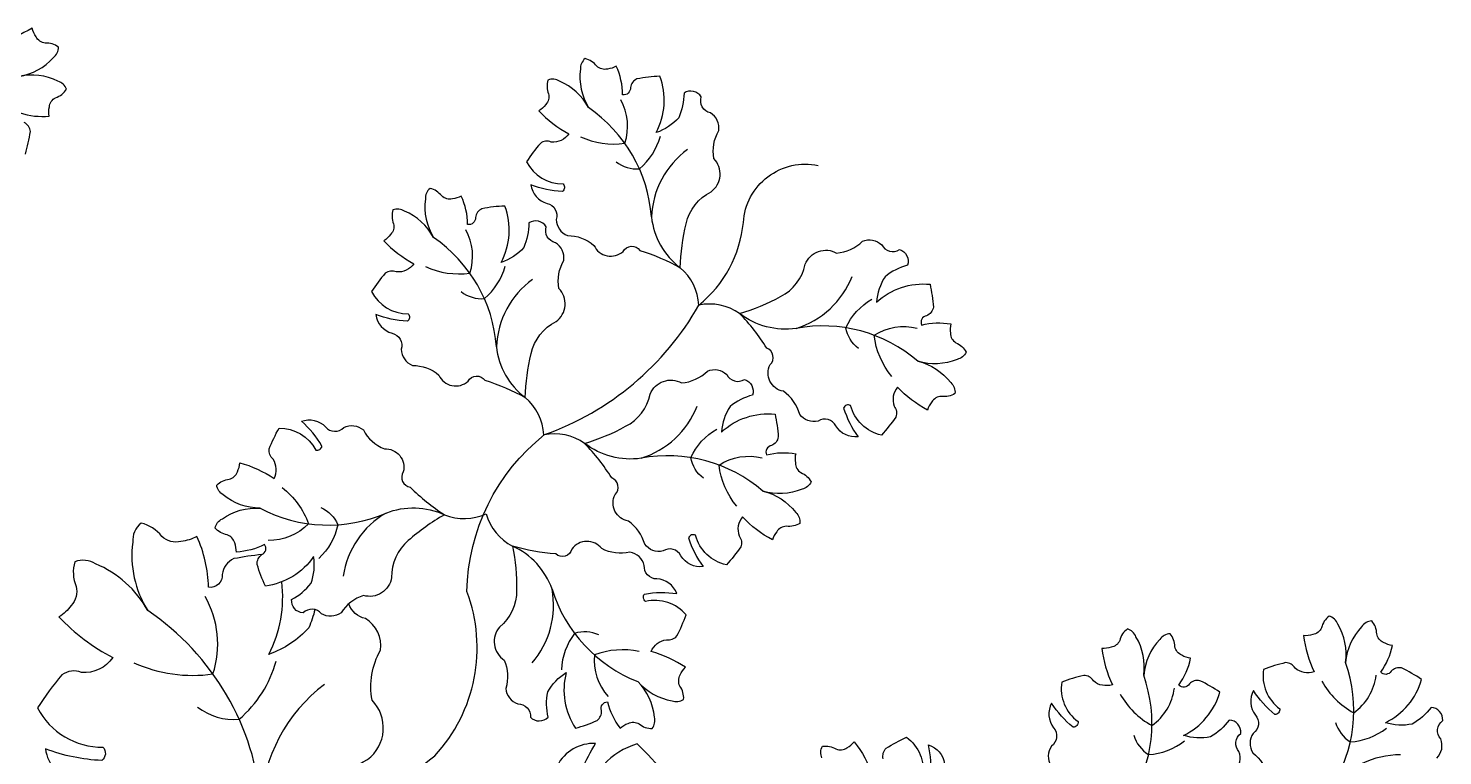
# Model space of a CAD drawing. Header units: millimetres. Extents: x 228.39 to 232.01, y 86.87 to 92.76.
# Drawn here: x 231.597 to 231.9432, y 90.167 to 90.345 of the extents above; entities that cross this region are included whole.
import ezdxf

# ---------------------------------------------------------------- set-up
doc = ezdxf.new("R2010")
doc.units = ezdxf.units.MM
doc.layers.add('62', color=62, linetype='Continuous')
doc.layers.add('63', color=63, linetype='Continuous')

msp = doc.modelspace()

# ---------------------------------------------------------------- linework, layer by layer
at = {"layer": '62'}
for points in [[(231.732201822818, 90.31846010192166, 0.1413864367129372), (231.7430319134024, 90.31686505501482, 0.210122964771746), (231.7420214599302, 90.32750324751515, 0.210122964771746)], [(231.7408798080323, 90.3123394702719, 0.1876286218963192), (231.7465810913745, 90.31063312021627, 0.1520058651265381), (231.7517065101795, 90.31857988719531)], [(231.6739808257838, 90.12712334993478, 0.1954096761169075), (231.6812772407445, 90.14620525745457, -0.1631901514612794), (231.6965037048349, 90.16700367123951, 0.2835782542006574), (231.7043825221523, 90.20716548620054, -0.2251438523393833), (231.7233528131652, 90.24558375728554, 0.1802530025354734), (231.7611311078759, 90.27728104847243, 0.2002582601934849), (231.7720309674908, 90.29752158114101, -0.4574430062941838), (231.7903643719604, 90.31144793643946)], [(231.6942611736557, 90.28669448218253, 0.1413864367129372), (231.7050912642402, 90.28509943527568, 0.210122964771746), (231.7040808107679, 90.29573762777602, 0.210122964771746)], [(231.7029391588701, 90.28057385053275, 0.1876286218963192), (231.7086404422122, 90.27886750047713, 0.1520058651265381), (231.7137658610172, 90.28681426745618)], [(231.8002014137636, 90.26666411472145, -0.1876286218963192), (231.7970944002288, 90.2717398145899, -0.1520058651265381), (231.8034670073644, 90.27872629450769)], [(231.8147404670607, 90.26353612063399, 0.2279428046577942), (231.7849563815894, 90.2715814025774, -0.2043996860364329), (231.7711224871255, 90.27521982195874, 0.2049975904848279), (231.7611311078759, 90.27728104847243, 0.2049975904848279)], [(231.8083369560997, 90.25983897662246, -0.1413864367129372), (231.804026531133, 90.26990154455069, -0.210122964771746), (231.8145695897596, 90.27164397695715, -0.210122964771746)], [(231.7767998178984, 90.23177050089485, 0.2279428046577942), (231.7470157324271, 90.23981578283826, -0.2043996860364329), (231.7331818379632, 90.24345420221961, 0.2049975904848279), (231.7231904587137, 90.2455154287333, 0.2049975904848279)], [(231.7622607646014, 90.23489849498232, -0.1876286218963192), (231.7591537510666, 90.23997419485076, -0.1520058651265381), (231.7655263582022, 90.24696067476856)], [(231.7703963069374, 90.22807335688333, -0.1413864367129372), (231.7660858819708, 90.23813592481156, -0.210122964771746), (231.7766289405974, 90.23987835721802, -0.210122964771746)], [(231.6591507986264, 90.23261525876407, -0.1413864367129372), (231.6656070051369, 90.22377487222295, -0.210122964771746), (231.6557227556324, 90.21971362024516, -0.210122964771746)], [(231.6537389062369, 90.22757688132343, 0.2279428046577942), (231.6845684670805, 90.22641219806012, -0.2043996860364329), (231.6988659018831, 90.22596712537194, 0.2049975904848279), (231.709065072613, 90.22619784266934, 0.2049975904848279)], [(231.6686091496913, 90.22778730326459, -0.1876286218963192), (231.6727747921261, 90.2235371638121, -0.1520058651265381), (231.66813029912, 90.2153000703889)], [(231.6667301241733, 90.13280112691912, -0.2043996860364353), (231.6540025312806, 90.15494788344046, 0.2279428046577944), (231.6262351500017, 90.20253052156123, 0.2279428046577944)], [(231.73665920591, 90.19657062727521, 0.1876286218963192), (231.7307205180544, 90.19695565820008, 0.1520058651265381), (231.7275067219245, 90.1880622596494)], [(231.7464882878291, 90.1925508377531, 0.1413864367129372), (231.7355762366579, 90.19167781086863, 0.210122964771746), (231.7389454575906, 90.18153678004329, 0.210122964771746)], [(231.6384120434519, 90.1789301041884, 0.1876286218963192), (231.6486108067848, 90.17594351144147, 0.152005865126538), (231.6576789802058, 90.19018822274602)], [(231.9136273268942, 90.18523260377195, 0.1413864367129372), (231.9214076917184, 90.17753189212266, 0.210122964771746), (231.9268956040148, 90.1867011327958, 0.210122964771746)], [(231.8642427473781, 90.18211639417123, 0.1413864367129372), (231.8720231122023, 90.17441568252195, 0.210122964771746), (231.8775110244986, 90.18358492319508, 0.210122964771746)], [(231.9169929271002, 90.17516074721884, 0.1876286218963192), (231.9205753351712, 90.17040863035656, 0.1520058651265381), (231.9294122307893, 90.17377468133353)], [(231.867608347584, 90.17204453761812, 0.1876286218963192), (231.871190755655, 90.16729242075584, 0.1520058651265381), (231.8800276512732, 90.17065847173282)]]:
    msp.add_lwpolyline(points, format="xyb", dxfattribs=at)
for centre, radius, start, end in [((231.7140332339262, 90.29622326135394), 0.03559504258891227, 4.244680177902705, 55.60775094878054), ((231.7711638125111, 90.29790405626161), 0.02165418735251583, 126.3429614026644, 177.4754704673334), ((231.767642103054, 90.30090267223132), 0.01822652723244424, 186.4415046598963, 232.6499608452778), ((231.6760925847639, 90.26445764161481), 0.03559504258891227, 4.244680177902705, 55.60775094878054), ((231.7481883875121, 90.27653548936536), 0.01296417636406003, 3.29685208695077, 49.63682703702965), ((231.7332231633489, 90.26613843652247), 0.02165418735251583, 126.3429614026644, 177.4754704673334), ((231.7785044311888, 90.29225206212001), 0.02165418735251583, 287.3347532780378, 338.4672623427084), ((231.7297014538917, 90.26913705249218), 0.01822652723244424, 186.4415046598963, 232.6499608452778), ((231.7102477383499, 90.24476986962623), 0.01296417636406003, 3.29685208695077, 49.63682703702965), ((231.7405637820266, 90.26048644238088), 0.02165418735251583, 287.3347532780378, 338.4672623427084), ((231.6954894408664, 90.20771363764854), 0.02165418735251583, 120.2872463401992, 171.41975540487), ((231.7215113697054, 90.22982545310673), 0.01296417636406003, 196.2493451491128, 242.5893200991914), ((231.7080143649815, 90.20171784714874), 0.01822652723244424, 19.39399772205832, 65.60245390743854), ((231.6196570379429, 90.19434685150671), 0.02370610377805731, 342.0327875484151, 29.49889450505963), ((231.703910142018, 90.2038508002894), 0.02165418735251583, 319.2954544648263, 10.42796352949611), ((231.7592103658211, 90.21829425307271), 0.03559504258891227, 197.1971732400638, 248.5602440109438), ((231.6372658298339, 90.22194210658957), 0.03525592437372765, 245.8667065243235, 278.0567283438667), ((231.8858168760743, 90.17808043445456), 0.03559504258891227, 327.917719804394, 19.28079057527238), ((231.8364322965581, 90.17496422485384), 0.03559504258891227, 327.917719804394, 19.28079057527238), ((231.6926426196968, 90.15347390358822), 0.03866819170092113, 126.6829230409548, 177.8154321056262), ((231.9328397951935, 90.14559084906962), 0.02165418735251583, 90.01600102915677, 141.1485100938255)]:
    msp.add_arc(centre, radius, start, end, dxfattribs=at)
at = {"layer": '63'}
for points in [[(231.5949947338687, 90.32433190116056, 0.105188829234163), (231.6020871900476, 90.32351701848883, -0.1018354407082667), (231.6021653267027, 90.32578947059473, -0.2548810045278109), (231.6036861312139, 90.32803566090422, 0.1744881383592944), (231.6063584008586, 90.33011651652774, 0.2361518438993939), (231.6042658557528, 90.33206755382943, 0.172045804718615), (231.5947475934763, 90.333252533472, 0.1720458047186181), (231.6031645023083, 90.33785222250839, 0.2361518438993874), (231.6043937139551, 90.34043569503574, 0.174488138359288), (231.6011437634093, 90.34138900853578, -0.2548810045278096), (231.5989039647317, 90.34291921085956, -0.1018354407082642), (231.5979962517119, 90.34500396527775, 0.08115707204633878), (231.5902678218952, 90.33991560714901, -0.2683901017028241)], [(231.5962970039995, 90.31424189658262, 0.03433418913963267), (231.5975172408665, 90.3197419550788, 0.263361124047625), (231.596007106285, 90.3219711332508, -0.4961733732722903)], [(231.6541758996587, 90.21622861564342, 0.02359304653415248), (231.6473293932835, 90.21524111903254, 0.2633611240475967), (231.6444763012884, 90.21137102018355, -0.4961733732722993), (231.6411051762625, 90.20826048177345, 0.1051888292341508), (231.6382520790292, 90.2206855393949, -0.1018354407082692), (231.6343800237365, 90.21946340352017, -0.2548810045278139), (231.6296927978057, 90.2206855393949, 0.1744881383592873), (231.6245979865559, 90.22394457221884, 0.2361518438993992), (231.6225600599607, 90.2192597122954, 0.1720458047186156), (231.6262351500017, 90.20253052156123, 0.1720458047186174), (231.6134780484351, 90.21395980277438, 0.2361518438993921), (231.6083967305556, 90.21449014786734, 0.1744881383592826)], [(231.6083967305556, 90.21449014786734, 0.1744881383592826), (231.6087278534284, 90.20845121134988, -0.2548810045278165), (231.6074860895891, 90.20376914710535, -0.1018354407082663), (231.6045172691001, 90.20099921331739, 0.08115707204633889), (231.6176868910934, 90.19102003166901, -0.268390101702822), (231.6100221875588, 90.18739229187054, 0.2633611240476109), (231.6052492221212, 90.18681211951242, 0.034334189139633), (231.5992728343866, 90.17871932535331, 0.2816703646800977), (231.6152804355438, 90.16911801598825, -0.4476480907887908), (231.6150005178174, 90.16584825953521, -0.0804733628518486), (231.6012129529138, 90.16870411237078, 0.2990547326261485), (231.6083603472002, 90.16055969210174, -0.4445358973400563), (231.6123848259066, 90.15360427149815, 0.3028472262875256), (231.617319169838, 90.14660290589399, -0.1775881189196615), (231.6289620269923, 90.14236511021939, 0.5077713489282397), (231.6416994590105, 90.13981275175124, -0.5541101838924329), (231.6490421740875, 90.14026219677083, -0.0536056027989116), (231.6667301241733, 90.13280112691912, -0.05303807838268965), (231.6692285423236, 90.15204217799057, -0.229967678014949), (231.6800295428017, 90.16609675393629, 0.4530091558014059), (231.6811589485729, 90.18061390531784, -0.1775881189196614), (231.6831968751681, 90.19283527553914, 0.3028472262875249), (231.679528612535, 90.20057547706176, -0.2706667237805238), (231.6754635178864, 90.20422011070883, 0.420062868277418)], [(231.6671569819166, 90.20277367691787, -0.04325406618879267), (231.665670722164, 90.19833489271241, -0.1249756271620578), (231.6558886797451, 90.19181682706454, 0.1521879076464949), (231.6590344748093, 90.20956467914263, 0.03433418913963278)], [(231.9417597532488, 90.1664302443479, 0.3028472262875298), (231.9427004226217, 90.17113375279105, -0.4445358973400413), (231.9431855424986, 90.17560758343573, 0.4200628682774436), (231.9403434521533, 90.1788611082953, -0.1027662192553072), (231.9357263558894, 90.17476153870236, -0.1249756271620583), (231.9291526731, 90.1751049258649, 0.2129696122085104), (231.93803549416, 90.18569874154754, 0.03433418913963267), (231.9331412851589, 90.18848914290339, 0.263361124047625), (231.9305655090019, 90.18770484770016, -0.4961733732722903), (231.9280110441081, 90.18743497339688, 0.105188829234163), (231.9308845421249, 90.19397026050343, -0.1018354407082667), (231.9287365678456, 90.19471614950736, -0.2548810045278109), (231.9270398200108, 90.19683257669789, 0.1744881383592944), (231.9258411503116, 90.2000002534699, 0.2361518438993939), (231.9233590713472, 90.19857737765422, 0.172045804718615), (231.9194154535684, 90.18983384448211, 0.1720458047186181), (231.9175071982639, 90.19923384741881, 0.2361518438993874), (231.9154020869349, 90.20117131944824, 0.174488138359288), (231.9135313375178, 90.1983479735966, -0.2548810045278096), (231.9114078198147, 90.19666010813026, -0.1018354407082642), (231.9091479669578, 90.19640869417753, 0.08115707204633878), (231.9117264502552, 90.18752210654425, -0.2683901017028241), (231.9070704058385, 90.18845573092425, 0.2633611240475965), (231.9047324335273, 90.18979125600792, 0.03433418913963283), (231.8993415970001, 90.18815464273335, 0.2816703646801006), (231.903321229634, 90.17848873968535, -0.447648090788793), (231.9021020521764, 90.17711361348094, -0.08047336285184804), (231.8968638784685, 90.18300713766129, 0.299054732626132), (231.8973508164171, 90.17695859996553, -0.4445358973400594), (231.8968325940761, 90.17248848279283, 0.3028472262875131), (231.8967077073137, 90.16769345893049, -0.1775881189196616), (231.9005203684861, 90.16189639676698, 0.5077713489282268)], [(231.8923751737327, 90.16331403474717, 0.3028472262875298), (231.8933158431055, 90.16801754319033, -0.4445358973400413), (231.8938009629824, 90.17249137383502, 0.4200628682774436), (231.8909588726372, 90.17574489869459, -0.1027662192553072), (231.8863417763733, 90.17164532910165, -0.1249756271620583), (231.8797680935838, 90.17198871626418, 0.2129696122085104), (231.8886509146438, 90.18258253194682, 0.03433418913963267), (231.8837567056428, 90.18537293330269, 0.263361124047625), (231.8811809294857, 90.18458863809944, -0.4961733732722903), (231.878626464592, 90.18431876379616, 0.105188829234163), (231.8814999626087, 90.19085405090271, -0.1018354407082667), (231.8793519883295, 90.19159993990664, -0.2548810045278109), (231.8776552404946, 90.19371636709717, 0.1744881383592944), (231.8764565707955, 90.19688404386919, 0.2361518438993939), (231.8739744918311, 90.1954611680535, 0.172045804718615), (231.8700308740523, 90.18671763488139, 0.1720458047186181), (231.8681226187478, 90.19611763781809, 0.2361518438993874), (231.8660175074188, 90.19805510984753, 0.174488138359288), (231.8641467580017, 90.19523176399588, -0.2548810045278096), (231.8620232402986, 90.19354389852954, -0.1018354407082642), (231.8597633874417, 90.19329248457682, 0.08115707204633878), (231.862341870739, 90.18440589694355, -0.2683901017028241), (231.8576858263223, 90.18533952132353, 0.2633611240475965), (231.8553478540111, 90.18667504640722, 0.03433418913963283), (231.849957017484, 90.18503843313263, 0.2816703646801006), (231.8539366501178, 90.17537253008463, -0.447648090788793), (231.8527174726603, 90.17399740388022, -0.08047336285184804), (231.8474792989524, 90.17989092806057, 0.299054732626132), (231.847966236901, 90.17384239036481, -0.4445358973400594), (231.84744801456, 90.16937227319211, 0.3028472262875131), (231.8473231277976, 90.16457724932977, -0.1775881189196616)], [(231.8062641817064, 90.16626660765154, -0.2633611240475965), (231.806968085298, 90.16886550386158, -0.03433418913963283), (231.8119321929963, 90.17152957147199, -0.2816703646801006), (231.8159713078213, 90.16188837294358, 0.447648090788793)], [(231.7303588099178, 90.15703945465461, -0.08047336285184804), (231.735864428302, 90.16999866017022, 0.299054732626132), (231.7264759216062, 90.16458822870624, -0.4445358973400594)], [(231.7528284822994, 90.1624878503784, 0.03433418913963283), (231.746065635114, 90.1699359659523, 0.2816703646801006), (231.733510084455, 90.15612341426973, -0.447648090788793)], [(231.7912625444993, 90.1664794747654, -0.2361518438993874), (231.7913756552408, 90.16933823280561, -0.174488138359288), (231.7946961548932, 90.16867094932925, 0.2548810045278096), (231.7973906199741, 90.16898411892521, 0.1018354407082642), (231.7991636538553, 90.17040766898276, -0.08115707204633878), (231.8036395431855, 90.1623091240157, 0.2683901017028241)], [(231.8178059636165, 90.16178158406771, 0.08047336285184804), (231.8173276152858, 90.16965198900861, -0.299054732626132), (231.8212690281997, 90.1650381856897, 0.4445358973400594)]]:
    msp.add_lwpolyline(points, format="xyb", dxfattribs=at)
for points in [[(231.7277261172503, 90.30509155598962, -0.08047336285184804), (231.7200147059945, 90.30673661753934, 0.299054732626132), (231.723990114772, 90.3021520737371, -0.4445358973400594), (231.7262206723131, 90.29824373457734, 0.3028472262875131), (231.7289605927492, 90.29430664344963, -0.1775881189196616), (231.7354663970085, 90.29189483377985, 0.5077713489282268), (231.7425907526249, 90.29042321537378, -0.5541101838924969), (231.7467040940629, 90.29065050242343, -0.05360560279891149), (231.7565843807604, 90.28641360488264, -0.05303807838268959), (231.7580474027763, 90.29718010228689, -0.2299676780149515), (231.7641425558867, 90.30501463765322, 0.453009155801419), (231.764823248305, 90.31314034663194, -0.1775881189196565), (231.7660050752084, 90.31997742203838, 0.3028472262875298), (231.7639766027581, 90.32432404717315, -0.4445358973400413), (231.7617171763969, 90.32821576844407, 0.4200628682774436), (231.7575000841753, 90.32915333696822, -0.1027662192553072), (231.7562088759384, 90.3231153878093, -0.1249756271620583), (231.7507093709534, 90.3194978382132, 0.2129696122085104), (231.751590117122, 90.33329485698133, 0.03433418913963267), (231.7459940870957, 90.33264365085567, 0.263361124047625), (231.7443835244774, 90.33048591365444, -0.4961733732722903), (231.7424853922694, 90.32875524408637, 0.105188829234163), (231.7409289708372, 90.3357226338948, -0.1018354407082667), (231.7387565972364, 90.33505111557864, -0.2548810045278109), (231.7361358577261, 90.33575107392517, 0.1744881383592944), (231.7332936424778, 90.33759302877313, 0.2361518438993939), (231.7321368572311, 90.33497632484158, 0.172045804718615), (231.734139285136, 90.3255959316727, 0.1720458047186181), (231.7270334102282, 90.33203860466705, 0.2361518438993874), (231.7241896844896, 90.3323524764494, 0.174488138359288), (231.7243550443847, 90.32896963130297, -0.2548810045278096), (231.7236441117223, 90.32635184750413, -0.1018354407082642), (231.7219723978204, 90.3248105764246, 0.08115707204633878), (231.7293140983645, 90.31917857420527, -0.2683901017028241), (231.7250098860045, 90.31717254328485, 0.2633611240475965), (231.7223351446636, 90.31686351167514, 0.03433418913963283), (231.7189615364171, 90.31235148453956, 0.2816703646801006), (231.7278937328783, 90.30692165728524, -0.447648090788793)], [(231.6897854680881, 90.27332593625047, -0.08047336285184804), (231.6820740568322, 90.27497099780021, 0.299054732626132), (231.6860494656097, 90.27038645399797, -0.4445358973400594), (231.6882800231509, 90.2664781148382, 0.3028472262875131), (231.691019943587, 90.2625410237105, -0.1775881189196616), (231.6975257478462, 90.2601292140407, 0.5077713489282268), (231.7046501034626, 90.25865759563463, -0.5541101838924969), (231.7087634449007, 90.2588848826843, -0.05360560279891149), (231.7186437315982, 90.25464798514349, -0.05303807838268959), (231.7201067536141, 90.26541448254775, -0.2299676780149515), (231.7262019067245, 90.27324901791408, 0.453009155801419), (231.7268825991428, 90.2813747268928, -0.1775881189196565), (231.7280644260462, 90.28821180229923, 0.3028472262875298), (231.7260359535959, 90.29255842743402, -0.4445358973400413), (231.7237765272347, 90.29645014870492, 0.4200628682774436), (231.7195594350131, 90.29738771722909, -0.1027662192553072), (231.7182682267762, 90.29134976807015, -0.1249756271620583), (231.7127687217912, 90.28773221847406, 0.2129696122085104), (231.7136494679597, 90.30152923724218, 0.03433418913963267), (231.7080534379335, 90.30087803111653, 0.263361124047625), (231.7064428753152, 90.2987202939153, -0.4961733732722903), (231.7045447431072, 90.29698962434722, 0.105188829234163), (231.702988321675, 90.30395701415567, -0.1018354407082667), (231.7008159480742, 90.3032854958395, -0.2548810045278109), (231.6981952085638, 90.30398545418603, 0.1744881383592944), (231.6953529933155, 90.305827409034, 0.2361518438993939), (231.6941962080689, 90.30321070510243, 0.172045804718615), (231.6961986359738, 90.29383031193356, 0.1720458047186181), (231.689092761066, 90.30027298492791, 0.2361518438993874), (231.6862490353274, 90.30058685671027, 0.174488138359288), (231.6864143952224, 90.29720401156384, -0.2548810045278096), (231.6857034625601, 90.294586227765, -0.1018354407082642), (231.6840317486582, 90.29304495668546, 0.08115707204633878), (231.6913734492023, 90.28741295446612, -0.2683901017028241), (231.6870692368423, 90.28540692354572, 0.2633611240475965), (231.6843944955013, 90.285097891936, 0.03433418913963283), (231.6810208872548, 90.28058586480043, 0.2816703646801006), (231.6899530837161, 90.2751560375461, -0.447648090788793)], [(231.7965566149043, 90.25209471926702, 0.08047336285184804), (231.8001182014963, 90.2450600059106, -0.299054732626132), (231.7946697792401, 90.24773144966647, 0.4445358973400594), (231.7903211124728, 90.24888886025892, -0.3028472262875131), (231.7858144464785, 90.25053136205786, 0.1775881189196616), (231.7818197600091, 90.25620452651465, -0.5077713489282268), (231.7785759165447, 90.26271602275287, 0.5541101838924969), (231.7777442073865, 90.2667508086289, 0.05360560279891149), (231.7711224871255, 90.27521982195874, 0.05303807838268959), (231.7811573225538, 90.27938635261393, 0.2299676780149515), (231.7871735448513, 90.28728166167139, -0.453009155801419), (231.7948553024163, 90.29001681967188, 0.1775881189196565), (231.8011631385306, 90.29290706507634, -0.3028472262875298), (231.8058838738033, 90.29205705976541, 0.4445358973400413), (231.8102238541626, 90.29086749160281, -0.4200628682774436), (231.8122082404164, 90.28703016014225, 0.1027662192553072), (231.8067009416787, 90.28423843856402, 0.1249756271620583), (231.8046093490284, 90.27799692750135, -0.2129696122085104), (231.8177228655554, 90.28237518343256, -0.03433418913963267), (231.81852374146, 90.27679860569543, -0.263361124047625), (231.8168493782862, 90.27468999246888, 0.4961733732722903), (231.8156614026574, 90.27241252963968, -0.105188829234163), (231.8227951701492, 90.2726888081067, 0.1018354407082667), (231.82270125954, 90.270416953202, 0.2548810045278109), (231.8240478726295, 90.26806220258781, -0.1744881383592944), (231.8265551558205, 90.26578524932091, -0.2361518438993939), (231.8243210800171, 90.26399801769723, -0.172045804718615), (231.8147404670607, 90.26353612063399, -0.1720458047186181), (231.822785491697, 90.25831318351793, -0.2361518438993874), (231.8238158442248, 90.25564416398994, -0.174488138359288), (231.8205031156529, 90.25493931323369, 0.2548810045278096), (231.8181540277906, 90.25358284595322, 0.1018354407082642), (231.8170912817582, 90.25157269302838, -0.08115707204633878), (231.8097697142822, 90.25723084339509, 0.2683901017028241), (231.8089305634637, 90.2525568483162, -0.2633611240475965), (231.8093155113258, 90.24989197366241, -0.03433418913963283), (231.8058157396045, 90.24547708755162, -0.2816703646801006), (231.7982830705769, 90.25272457366435, 0.447648090788793)], [(231.7586159657421, 90.22032909952789, 0.08047336285184804), (231.7621775523341, 90.21329438617146, -0.299054732626132), (231.7567291300779, 90.21596582992733, 0.4445358973400594), (231.7523804633106, 90.21712324051978, -0.3028472262875131), (231.7478737973163, 90.21876574231872, 0.1775881189196616), (231.7438791108469, 90.2244389067755, -0.5077713489282268), (231.7406352673824, 90.23095040301374, 0.5541101838924969), (231.7398035582243, 90.23498518888977, 0.05360560279891149), (231.7331818379632, 90.24345420221961, 0.05303807838268959), (231.7432166733916, 90.24762073287478, 0.2299676780149515), (231.7492328956891, 90.25551604193225, -0.453009155801419), (231.7569146532541, 90.25825119993274, 0.1775881189196565), (231.7632224893684, 90.2611414453372, -0.3028472262875298), (231.7679432246411, 90.26029144002626, 0.4445358973400413), (231.7722832050004, 90.25910187186366, -0.4200628682774436), (231.7742675912542, 90.25526454040312, 0.1027662192553072), (231.7687602925164, 90.25247281882488, 0.1249756271620583), (231.7666686998662, 90.24623130776222, -0.2129696122085104), (231.7797822163932, 90.25060956369343, -0.03433418913963267), (231.7805830922978, 90.2450329859563, -0.263361124047625), (231.778908729124, 90.24292437272975, 0.4961733732722903), (231.7777207534952, 90.24064690990055, -0.105188829234163), (231.784854520987, 90.24092318836755, 0.1018354407082667), (231.7847606103778, 90.23865133346285, 0.2548810045278109), (231.7861072234673, 90.23629658284867, -0.1744881383592944), (231.7886145066583, 90.23401962958178, -0.2361518438993939), (231.7863804308548, 90.2322323979581, -0.172045804718615), (231.7767998178984, 90.23177050089485, -0.1720458047186181), (231.7848448425347, 90.2265475637788, -0.2361518438993874), (231.7858751950626, 90.22387854425081, -0.174488138359288), (231.7825624664907, 90.22317369349456, 0.2548810045278096), (231.7802133786284, 90.22181722621409, 0.1018354407082642), (231.779150632596, 90.21980707328925, -0.08115707204633878), (231.77182906512, 90.22546522365595, 0.2683901017028241), (231.7709899143015, 90.22079122857706, -0.2633611240475965), (231.7713748621636, 90.21812635392328, -0.03433418913963283), (231.7678750904423, 90.21371146781249, -0.2816703646801006), (231.7603424214146, 90.22095895392522, 0.447648090788793)], [(231.6688955820853, 90.24280295506915, 0.08047336285184804), (231.6638478333286, 90.24886037395414, -0.299054732626132), (231.6697564129033, 90.2474781278717, 0.4445358973400594), (231.6742538588443, 90.24732488969133, -0.3028472262875131), (231.6790140137543, 90.24673431727726, 0.1775881189196616), (231.6841786609447, 90.24210088071875, -0.5077713489282268), (231.6887994756569, 90.23648214642375, 0.5541101838924969), (231.6905143923302, 90.23273644248553, 0.05360560279891149), (231.6988659018831, 90.22596712537194, 0.05303807838268959), (231.6900202893095, 90.21965736800958, 0.2299676780149515), (231.6859268211329, 90.2106144506632, -0.453009155801419), (231.679053583025, 90.20622707257525, 0.1775881189196565), (231.6735540704196, 90.20199650806848, -0.3028472262875298), (231.668762925557, 90.20176676593171, 0.4445358973400413), (231.6642667371125, 90.20195329047122, -0.4200628682774436), (231.6614727298131, 90.20524819938547, 0.1027662192553072), (231.6662141571494, 90.2092033119719, 0.1249756271620583), (231.6668535403492, 90.21575483158828, -0.2129696122085104), (231.6550550366282, 90.20854867098448, -0.03433418913963267), (231.6530245867249, 90.2138038488752, -0.263361124047625), (231.654183716764, 90.21623410798261, 0.4961733732722903), (231.6548309883127, 90.218719900125, -0.105188829234163), (231.6479406565333, 90.21685166663134, 0.1018354407082667), (231.6475229571583, 90.2190867664373, 0.2548810045278109), (231.6456828059122, 90.22107976936242, -0.1744881383592944), (231.6427289541029, 90.22273679823012, -0.2361518438993939), (231.6445055910438, 90.22497930859863, -0.172045804718615), (231.6537389062369, 90.22757688132343, -0.1720458047186181), (231.6447278920182, 90.23086369075921, -0.2361518438993874), (231.6431255132778, 90.23323385403302, -0.174488138359288), (231.6461959661908, 90.23466329591305, 0.2548810045278096), (231.648181241697, 90.23651178135587, 0.1018354407082642), (231.6487663856242, 90.23870899561375, -0.08115707204633878), (231.6571699001834, 90.23483588847203, 0.2683901017028241), (231.656940056224, 90.23957904942733, -0.2633611240475965), (231.6559675896782, 90.24208983627497, -0.03433418913963283), (231.6583887479258, 90.24717684071895, -0.2816703646801006), (231.6673542314237, 90.24180215344596, 0.447648090788793)], [(231.7478536476532, 90.20658243613734, -0.08047336285184804), (231.7557375808333, 90.20670769056207, 0.299054732626132), (231.7508357276198, 90.21028452602054, -0.4445358973400594), (231.74778589667, 90.21359345834223, 0.3028472262875131), (231.7442332183736, 90.216816240908, -0.1775881189196616), (231.7373523557434, 90.21770845411511, 0.5077713489282268), (231.7300794173846, 90.21754575404762, -0.5541101838924969), (231.7261216796021, 90.2164022730316, -0.05360560279891149), (231.7155431132171, 90.21831677015479, -0.05303807838268959), (231.7165305518131, 90.20749628657993, -0.2299676780149515), (231.7123465391175, 90.19849490481882, 0.453009155801419), (231.713504487471, 90.19042337186738, -0.1775881189196565), (231.7138852137884, 90.18349535899111, 0.3028472262875298), (231.7168363402167, 90.17971399635996, -0.4445358973400413), (231.7199105806708, 90.17642772985182, 0.4200628682774436), (231.7242305237388, 90.17645924860942, -0.1027662192553072), (231.7241355142986, 90.18263298507637, -0.1249756271620583), (231.7286842425524, 90.18739116660213, 0.2129696122085104), (231.7309184120934, 90.17374778259509, 0.03433418913963267), (231.7362260947787, 90.17563673097604, 0.263361124047625), (231.737312036789, 90.17810056370718, -0.4961733732722903), (231.7387739557928, 90.1802126517402, 0.105188829234163), (231.7418524682066, 90.17377139955326, -0.1018354407082667), (231.7438190522926, 90.17491275442487, -0.2548810045278109), (231.7465300011749, 90.17481802625913, 0.1744881383592944), (231.7497127612299, 90.1736600005202, 0.2361518438993939), (231.7502535974527, 90.17646941109048, 0.172045804718615), (231.7461995686491, 90.18516230151751, 0.1720458047186181), (231.7545687239829, 90.18047628695122, 0.2361518438993874), (231.7574104468574, 90.18080780267815, 0.174488138359288), (231.7564910530225, 90.184067511278, -0.2548810045278096), (231.7565971387785, 90.1867780394701, -0.1018354407082642), (231.7578808527671, 90.18865479792713, 0.08115707204633878), (231.7494635783267, 90.19249790954063, -0.2683901017028241), (231.7532086374367, 90.19541765890595, 0.2633611240475965), (231.7557460560283, 90.19631835234321, 0.03433418913963283), (231.7580224873851, 90.20147174751058, 0.2816703646801006), (231.7481005013289, 90.20476132960181, -0.447648090788793)]]:
    msp.add_lwpolyline(points, format="xyb", close=True, dxfattribs=at)

doc.saveas('drawing.dxf')
